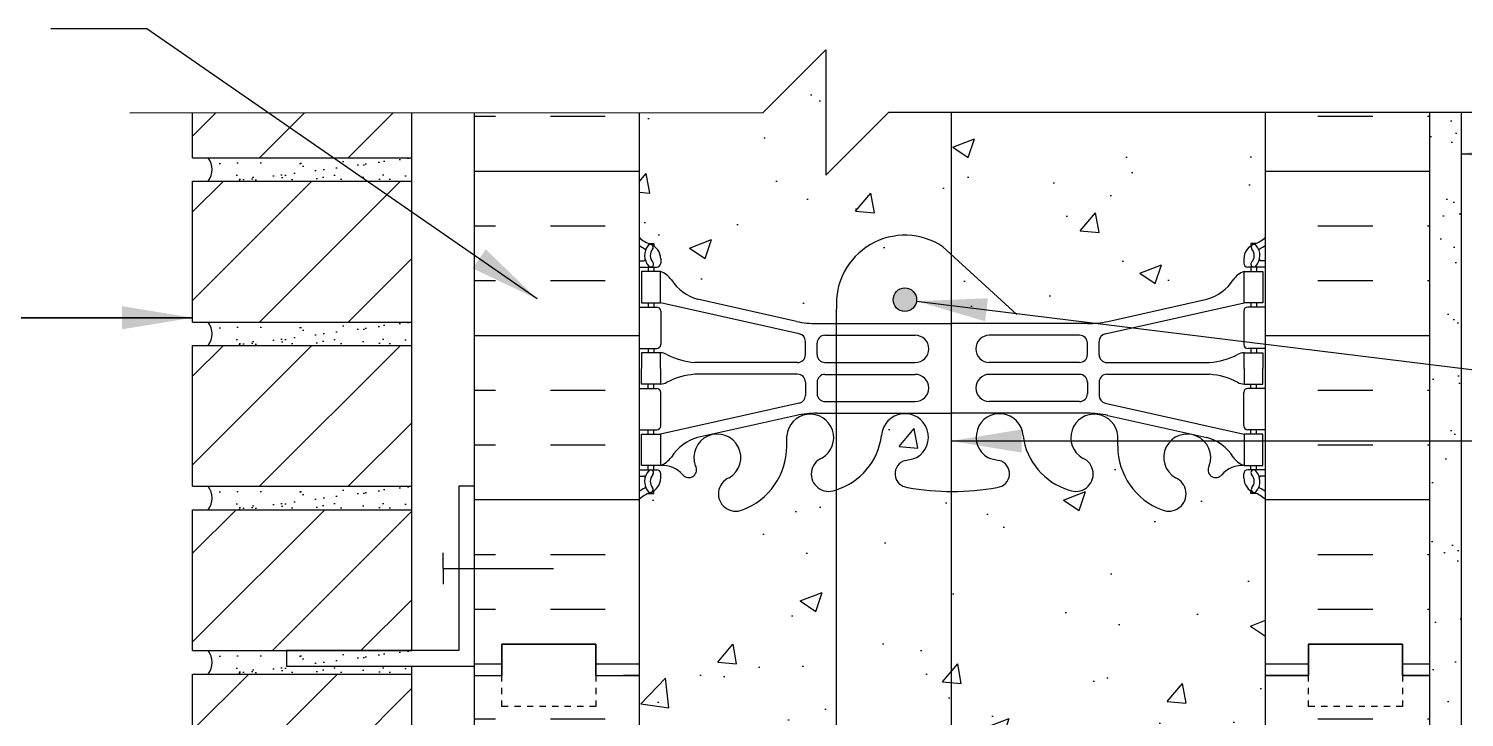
# Model space of a CAD drawing. Header units: inches. Extents: x -6.7 to 46.3, y 74.3 to 149.9.
# Drawn here: x 5.67 to 28.59, y 138.27 to 149.28 of the extents above; entities that cross this region are included whole.
import ezdxf

# ---------------------------------------------------------------- set-up
doc = ezdxf.new("R2010")
doc.units = ezdxf.units.IN
doc.header["$LTSCALE"] = 0.5
doc.header["$MEASUREMENT"] = 0
doc.linetypes.add('DASHED2', pattern=[0.375, 0.25, -0.125])
for name, color, linetype in [('HATCH', 12, 'Continuous'), ('line25', 2, 'Continuous'), ('LINE50', 5, 'Continuous'), ('LINE65', 3, 'Continuous'), ('LINE9', 9, 'Continuous'), ('TEXT', 4, 'Continuous'), ('Web_Edge', 9, 'Continuous')]:
    doc.layers.add(name, color=color, linetype=linetype)
doc.styles.add('DIM', font='romans.shx', dxfattribs={"width": 0.7})
doc.dimstyles.new('ext_12', dxfattribs={"dimscale": 12, "dimtxt": 0.09375, "dimasz": 0.09375, "dimexe": 0.09375, "dimexo": 0.0625, "dimgap": 0.0625, "dimtad": 1, "dimdec": 1, "dimzin": 2, "dimdsep": 46, "dimlunit": 4, "dimtxsty": 'DIM', "dimcen": 0.09, "dimdle": 0.09375, "dimclrt": 4, "dimadec": 0, "dimazin": 0, "dimtfac": 1, "dimtdec": 1, "dimtmove": 1, "dimatfit": 3, "dimfxl": 1, "dimfrac": 2, "dimtolj": 1, "dimtzin": 0, "dimarcsym": 0})
pattern_1 = [(45, (-108.4953, -49.4303), (-0.707107, 0.707107), [])]

msp = doc.modelspace()

# ---------------------------------------------------------------- hatches: boundary and pattern name
at = {"layer": 'HATCH'}
h = msp.add_hatch(dxfattribs=at)
h.set_pattern_fill('AR-CONC', color=256, scale=0.5)
h.paths.add_polyline_path([(25.1326067, 85.3090041), (25.1801067, 85.3090041), (25.1801067, 85.3790041), (25.0751067, 85.3790041, -0.155528605), (24.8994138, 85.5130493, 0.1809141487), (24.4816926, 85.8243942), (22.900897, 86.1773534, 0.0549743364), (22.5740266, 86.2134013), (20.4161056, 86.2134013), (18.2581846, 86.2134013, 0.0549743364), (17.9313141, 86.1773534), (16.3505186, 85.8243942, 0.1809141487), (15.9327974, 85.5130493, -0.155528605), (15.7571045, 85.3790041), (15.6521045, 85.3790041), (15.6521045, 85.3090041), (15.6996045, 85.3090041, -0.4142135624), (15.7621045, 85.2465041), (15.7621045, 85.1790041, -0.2490694202), (15.6521045, 84.971881), (15.6521045, 84.9301549), (15.5621045, 84.9301549, 0.0884161507), (15.4161015, 84.8328432), (15.4161015, 84.0877083), (19.4161015, 84.0877083), (20.4161015, 83.0877083), (20.4161015, 85.0877083), (21.4161015, 84.0877083), (25.4161015, 84.0877083), (25.4161015, 84.8328511, 0.0884104075), (25.2701067, 84.9301549), (25.1801067, 84.9301549), (25.1801067, 84.971881, -0.2490694202), (25.0701067, 85.1790041), (25.0701067, 85.2465041, -0.4142135624)])
h.paths.add_polyline_path([(25.4161015, 91.8328432), (25.4161015, 92.5922319), (25.3311051, 92.3315764, -0.6), (25.2311051, 92.3315764), (25.182192, 92.4815764), (25.0561051, 92.4815764, -0.4142135624), (25.0061051, 92.5315764), (25.0061051, 92.5615764), (24.9061051, 92.5615764), (24.9061051, 94.3988331, 0.1089354802), (24.7534333, 94.2856462, -0.8344002614), (24.5419291, 94.4111906), (24.5536393, 94.4325365, 2.155403934), (24.0149915, 94.2381187, -1), (23.8014022, 93.7270165, -0.3112229933), (23.0924278, 94.7430107), (23.0929376, 94.9079985, 1.6613820595), (22.5318546, 94.5552581, -1), (22.3182653, 94.0441559, -0.3009499256), (21.582025, 94.9164533, 1.6613820595), (21.0209419, 94.5637129, 0.0556171619), (21.2002401, 94.5181423, -0.8432432356), (21.1659236, 94.085821, -0.0499324055), (20.4161015, 94.0214007, -0.0499324055), (19.6662793, 94.085821, -0.8432432356), (19.6319628, 94.5181423, 0.0556171619), (19.8112611, 94.5637129, 1.6613820595), (19.250178, 94.9164533, -0.3009499256), (18.5139377, 94.0441559, -1), (18.3003484, 94.5552581, 1.6613820595), (17.7392653, 94.9079985), (17.7397752, 94.7430107, -0.3112229933), (17.0308008, 93.7270165, -1), (16.8172115, 94.2381187, 2.155403934), (16.2785636, 94.4325365), (16.2902738, 94.4111906, -0.8343745963), (16.0787746, 94.2856405, 0.1089377873), (15.9261011, 94.3988316), (15.9260978, 92.5615764), (15.8260978, 92.5615764), (15.8260978, 92.5315764, -0.4142135624), (15.7760978, 92.4815764), (15.6500109, 92.4815764), (15.6010978, 92.3315764, -0.6), (15.5010978, 92.3315764), (15.4161015, 92.5922319), (15.4161015, 91.8328432), (15.4161015, 89.0251651, 0.0884161507), (15.5621045, 88.9278534), (15.6521045, 88.9278534), (15.6521045, 88.8861273, -0.2490694202), (15.7621045, 88.6790041), (15.7621045, 88.6115041, -0.4142135624), (15.6996045, 88.5490041), (15.6521045, 88.5490041), (15.6521045, 88.4790041), (15.7571045, 88.4790041, 0.2317357955), (16.114769, 88.6300285, -0.8344002607), (16.3262732, 88.5044841), (16.314563, 88.4831382, 2.155403934), (16.8532108, 88.6775559, -1), (17.0668001, 89.1886581, -0.3112229933), (17.7757746, 88.172664), (17.7752647, 88.0076762, 1.6613820595), (18.3363477, 88.3604166, -1), (18.549937, 88.8715188, -0.3009499256), (19.2861774, 87.9992214, 1.6613820595), (19.8472604, 88.3519617, 0.0556171619), (19.6679622, 88.3975323, -0.8432432356), (19.7022787, 88.8298536, -0.0475443617), (20.4161056, 88.8946092, -0.0475443617), (21.1299325, 88.8298536, -0.8432432356), (21.1642489, 88.3975323, 0.0556171619), (20.9849507, 88.3519617, 1.6613820595), (21.5460338, 87.9992214, -0.3009499256), (22.2822741, 88.8715188, -1), (22.4958634, 88.3604166, 1.6613820595), (23.0569465, 88.0076762), (23.0564366, 88.172664, -0.3112229933), (23.765411, 89.1886581, -1), (23.9790003, 88.6775559, 2.155403934), (24.5176482, 88.4831382), (24.505938, 88.5044841, -0.8343745963), (24.7174372, 88.6300342, 0.2317403101), (25.0751067, 88.4790041), (25.1801067, 88.4790041), (25.1801067, 88.5490041), (25.1326067, 88.5490041, -0.4142135624), (25.0701067, 88.6115041), (25.0701067, 88.6790041, -0.2490694202), (25.1801067, 88.8861273), (25.1801067, 88.9278534), (25.2701067, 88.9278534, 0.0884104075), (25.4161015, 89.0251572)])
h.paths.add_polyline_path([(20.3398556, 96.6670022, 0.2256517541), (19.9648556, 97.0420022), (16.3011061, 97.0420022, 0.2256517541), (15.9261061, 96.6670022), (15.9261061, 95.8261963, 0.2256517541), (16.3011061, 95.4511963), (19.9648556, 95.4511963, 0.2256517541), (20.3398556, 95.8261963)])
h.paths.add_polyline_path([(20.3398556, 98.4484297, 0.2256517541), (19.9648556, 98.8234297), (16.3011061, 98.8234297, 0.2256517541), (15.9261061, 98.4484297), (15.9261061, 97.6076238, 0.2256517541), (16.3011061, 97.2326238), (19.9648556, 97.2326238, 0.2256517541), (20.3398556, 97.6076238)])
h.paths.add_polyline_path([(24.9061051, 98.4484297, 0.2256517541), (24.5311051, 98.8234297), (20.8673556, 98.8234297, 0.2256517541), (20.4923556, 98.4484297), (20.4923556, 97.6076238, 0.2256517541), (20.8673556, 97.2326238), (24.5311051, 97.2326238, 0.2256517541), (24.9061051, 97.6076238)])
h.paths.add_polyline_path([(24.9061051, 95.8261963), (24.9061051, 96.6670022, 0.2256517541), (24.5311051, 97.0420022), (20.8673556, 97.0420022, 0.2256517541), (20.4923556, 96.6670022), (20.4923556, 95.8261963, 0.2256517541), (20.8673556, 95.4511963), (24.5311051, 95.4511963, 0.2256517541)])
h.paths.add_polyline_path([(23.708367, 102.6547566), (16.0872567, 102.6547566, 0.2681558505), (15.9261018, 102.5066196), (15.9261018, 101.1451866), (16.0460978, 100.9451932), (16.0460978, 100.8328432), (16.0460978, 100.7204932), (15.9261018, 100.5204999), (15.9261018, 99.1590669, 0.2681558505), (16.0872567, 99.0109299), (23.708367, 99.0109299)])
h.paths.add_polyline_path([(24.9061051, 100.5204932), (24.7861051, 100.7204932), (24.7861051, 100.8328432), (24.7861051, 100.9451932), (24.9061051, 101.1451932), (24.9061051, 102.5066331, 0.2681384485), (24.7449544, 102.6547566), (23.708367, 102.6547566), (23.708367, 99.0109299), (24.7449544, 99.0109299, 0.2681384485), (24.9061051, 99.1590534)])
h.paths.add_polyline_path([(23.708367, 104.4330627), (20.8673556, 104.4330627, 0.2256517541), (20.4923556, 104.0580627), (20.4923556, 103.2172568, 0.2256517541), (20.8673556, 102.8422568), (23.708367, 102.8422568)])
h.paths.add_polyline_path([(24.9061051, 104.0580627, 0.2256517541), (24.5311051, 104.4330627), (23.708367, 104.4330627), (23.708367, 102.8422568), (24.5311051, 102.8422568, 0.2256517541), (24.9061051, 103.2172568)])
h.paths.add_polyline_path([(23.708367, 105.8175316, 0.0670576587), (23.6548883, 106.2144902), (20.8673556, 106.2144902, 0.2256517541), (20.4923556, 105.8394902), (20.4923556, 104.9986843, 0.2256517541), (20.8673556, 104.6236843), (23.708367, 104.6236843)])
h.paths.add_polyline_path([(20.3398556, 105.8394902, 0.2256517541), (19.9648556, 106.2144902), (16.3011061, 106.2144902, 0.2256517541), (15.9261061, 105.8394902), (15.9261061, 104.9986843, 0.2256517541), (16.3011061, 104.6236843), (19.9648556, 104.6236843, 0.2256517541), (20.3398556, 104.9986843)])
h.paths.add_polyline_path([(20.3398556, 104.0580627, 0.2256517541), (19.9648556, 104.4330627), (16.3011061, 104.4330627, 0.2256517541), (15.9261061, 104.0580627), (15.9261061, 103.2172568, 0.2256517541), (16.3011061, 102.8422568), (19.9648556, 102.8422568, 0.2256517541), (20.3398556, 103.2172568)])
h.paths.add_polyline_path([(24.9061051, 105.8394902, 0.2256517541), (24.5311051, 106.2144902), (23.6548883, 106.2144902, -0.0670576587), (23.708367, 105.8175316), (23.708367, 104.6236843), (24.5311051, 104.6236843, 0.2256517541), (24.9061051, 104.9986843)])
h.paths.add_polyline_path([(24.9061051, 109.1041101), (25.0061051, 109.1041101), (25.0061051, 109.1341101, -0.4142135624), (25.0561051, 109.1841101), (25.182192, 109.1841101), (25.2311051, 109.3341101, -0.6), (25.3311051, 109.3341101), (25.4161015, 109.0734546), (25.4161015, 109.8328432), (15.4161015, 109.8328432), (15.4161015, 109.0734546), (15.5010978, 109.3341101, -0.6), (15.6010978, 109.3341101), (15.6500109, 109.1841101), (15.7760978, 109.1841101, -0.4142135624), (15.8260978, 109.1341101), (15.8260978, 109.1041101), (15.9260978, 109.1041101), (15.9260993, 108.2681196), (20.1541408, 107.6388858, -0.0173462216), (20.4161015, 107.6442858, -0.0499324055), (21.1659236, 107.5798654, -0.2556237315), (21.3412607, 107.462214), (21.897462, 107.3794379, -0.1190285487), (22.3182653, 107.6215306, -0.6931122739), (22.6735183, 107.2435871, -0.0800401235), (23.0978658, 107.0253361, -0.2855714981), (23.8014022, 107.93867, -1), (24.0149915, 107.4275678, 2.155403934), (24.5536393, 107.23315), (24.5419291, 107.2544959, -0.8343745963), (24.7534284, 107.380046, 0.1089398157), (24.9061051, 107.2668534)])
h.paths.add_polyline_path([(27.4161015, 107.7614147), (27.4161015, 109.3328432), (26.1036015, 109.3328432), (26.1036015, 109.8328432), (25.4161015, 109.8328432), (25.4161015, 99.8328432), (25.9161015, 99.8328432)])
h.paths.add_polyline_path([(23.0929376, 106.757688), (23.0924278, 106.9226758, -0.0235577654), (23.0978658, 107.0253361, 0.0800401235), (22.6735183, 107.2435871, -0.1812565716), (22.5318546, 107.1104284, 1.6613820595)])
h.paths.add_polyline_path([(21.582025, 106.7492332, -0.1756300226), (21.897462, 107.3794379), (21.3412607, 107.462214, -0.4834174344), (21.2002401, 107.1475442, 0.0556171619), (21.0209419, 107.1019736, 1.6613820595)])
h.paths.add_polyline_path([(19.8112611, 107.1019736, 0.0556171619), (19.6319628, 107.1475442, -0.8432432356), (19.6662793, 107.5798654, -0.0325579842), (20.1541408, 107.6388858), (15.9260993, 108.2681196), (15.926101, 107.2668548, 0.1089334973), (16.0787696, 107.3800403, -0.8344002591), (16.2902738, 107.2544959), (16.2785636, 107.23315, 2.155403934), (16.8172115, 107.4275678, -1), (17.0308008, 107.93867, -0.3112229933), (17.7397752, 106.9226758), (17.7392653, 106.757688, 1.6613820595), (18.3003484, 107.1104284, -1), (18.5139377, 107.6215306, -0.3009499256), (19.250178, 106.7492332, 1.6613820595)])
h.paths.add_polyline_path([(15.4161015, 108.3440195), (13.4161015, 108.6628462), (13.4161015, 107.7614147), (14.9161015, 99.8328432), (15.4161015, 99.8328432), (15.4161015, 100.8328432)])
h.paths.add_polyline_path([(15.4161015, 109.8328432), (14.7286015, 109.8328432), (14.7286015, 109.3328432), (13.4161015, 109.3328432), (13.4161015, 108.6628462), (15.4161015, 108.3440195)])
h.paths.add_polyline_path([(12.2911015, 108.8421862), (11.2987702, 109.0003771, 0.8731750859), (10.5615828, 107.1349025), (12.2911015, 106.6714793)], flags=17)
h.paths.add_polyline_path([(12.2911015, 106.6714793), (10.5615828, 107.1349025, -0.8731750859), (11.2987702, 109.0003771), (12.2911015, 108.8421862), (12.2911015, 109.8328432), (11.2911015, 109.8328432), (8.2911015, 109.8328432), (8.2911015, 105.7624137), (8.2911015, 104.8328432, 0.0500646714), (8.3908596, 103.8390476), (12.2911015, 103.9673624)])
h.paths.add_polyline_path([(8.2911015, 109.8328432), (8.1036015, 109.8328432), (3.370375, 109.6771239), (3.3691826, 107.2133614), (2.3691826, 106.2133614), (4.3691826, 106.2133614), (3.3695002, 105.213679), (3.3695002, 103.6738489), (8.3908596, 103.8390476, -0.0500646714), (8.2911015, 104.8328432), (8.2911015, 105.7624137)])
h.paths.add_polyline_path([(37.4627027, 106.8307722), (38.4627027, 107.8307722), (36.4627027, 107.8307722), (37.4627027, 108.8307722), (37.4627027, 109.8328432), (28.0411015, 109.8328432), (28.0411015, 105.8322339), (37.4627027, 105.8328432)])
h.paths.add_polyline_path([(25.4161015, 131.9446503, 0.0884104075), (25.2701067, 132.0419541), (25.1801067, 132.0419541), (25.1801067, 132.0836802, -0.2490694202), (25.0701067, 132.2908033), (25.0701067, 132.3583033, -0.4142135624), (25.1326067, 132.4208033), (25.1801067, 132.4208033), (25.1801067, 132.4908033), (25.0751067, 132.4908033, -0.1686720398), (24.8891256, 132.6403863, 0.174450119), (24.4816926, 132.9361934), (22.900897, 133.2891526, 0.0549743364), (22.5740266, 133.3252005), (20.4161056, 133.3252005), (18.2581846, 133.3252005, 0.0549743364), (17.9313141, 133.2891526), (16.3505186, 132.9361934, 0.174450119), (15.9430855, 132.6403863, -0.1686720398), (15.7571045, 132.4908033), (15.6521045, 132.4908033), (15.6521045, 132.4208033), (15.6996045, 132.4208033, -0.4142135624), (15.7621045, 132.3583033), (15.7621045, 132.2908033, -0.2490694202), (15.6521045, 132.0836802), (15.6521045, 132.0419541), (15.5621045, 132.0419541, 0.0884161507), (15.4161015, 131.9446424), (15.4161015, 130.7863182), (16.7443334, 130.7863182), (16.8175567, 130.8595415), (17.2443334, 131.0363182), (17.2443334, 130.0363182), (16.8175567, 130.2130949), (16.7443334, 130.2863182), (15.4161015, 130.2863182), (15.4161015, 128.2148277), (16.3599563, 128.2148277), (16.3599563, 129.095319), (16.4224563, 129.2148277), (16.4849563, 129.095319), (16.4849563, 128.2148277), (17.275865, 128.2148277), (25.4161015, 128.2148277)])
h.paths.add_polyline_path([(15.4161015, 130.2863182), (12.7911015, 130.2863182), (12.7911015, 128.2148277), (15.4161015, 128.2148277)])
h.paths.add_polyline_path([(15.4161015, 135.1038218), (12.7911015, 132.4738182), (12.7911015, 130.7863182), (15.4161015, 130.7863182)])
h.paths.add_polyline_path([(25.4161015, 138.9446424), (25.4161015, 141.7523285, 0.0884104075), (25.2701067, 141.8496323), (25.1801067, 141.8496323), (25.1801067, 141.8913584, -0.2490694202), (25.0701067, 142.0984815), (25.0701067, 142.1659815, -0.4142135624), (25.1326067, 142.2284815), (25.1801067, 142.2284815), (25.1801067, 142.2984815), (25.0751067, 142.2984815, 0.2317357928), (24.7174422, 142.1474572, -0.8344002764), (24.505938, 142.2730016), (24.5176482, 142.2943475, 2.155403934), (23.9790003, 142.0999298, -1), (23.765411, 141.5888275, -0.3112229933), (23.0564366, 142.6048217), (23.0569465, 142.7698095, 1.6613820595), (22.4958634, 142.4170691, -1), (22.2822741, 141.9059669, -0.3009499256), (21.5460338, 142.7782643, 1.6613820595), (20.9849507, 142.4255239, 0.0556171619), (21.1642489, 142.3799534, -0.8432432356), (21.1299325, 141.9476321, -0.0475443617), (20.4161056, 141.8828764, -0.0475443617), (19.7022787, 141.9476321, -0.8432432356), (19.6679622, 142.3799534, 0.0556171619), (19.8472604, 142.4255239, 1.6613820595), (19.2861774, 142.7782643, -0.3009499256), (18.549937, 141.9059669, -1), (18.3363477, 142.4170691, 1.6613820595), (17.7752647, 142.7698095), (17.7757746, 142.6048217, -0.3112229934), (17.0668001, 141.5888275, -1), (16.8532108, 142.0999298, 2.155403934), (16.314563, 142.2943475), (16.3262732, 142.2730016, -0.8343745963), (16.1147739, 142.1474515, 0.2317403101), (15.7571045, 142.2984815), (15.6521045, 142.2984815), (15.6521045, 142.2284815), (15.6996045, 142.2284815, -0.4142135624), (15.7621045, 142.1659815), (15.7621045, 142.0984815, -0.2490694202), (15.6521045, 141.8913584), (15.6521045, 141.8496323), (15.5621045, 141.8496323, 0.0884161507), (15.4161015, 141.7523206), (15.4161015, 138.9446424), (15.4161015, 136.1369642, 0.0884161507), (15.5621045, 136.0396526), (15.6521045, 136.0396526), (15.6521045, 135.9979265, -0.2490694202), (15.7621045, 135.7908033), (15.7621045, 135.7233033, -0.4142135624), (15.6996045, 135.6608033), (15.6521045, 135.6608033), (15.6521045, 135.5908033), (15.7571045, 135.5908033, 0.2317357964), (16.114769, 135.7418277, -0.8344002559), (16.3262732, 135.6162833), (16.314563, 135.5949374, 2.1554039339), (16.8532108, 135.7893551, -1), (17.0668001, 136.3004573, -0.3112229934), (17.7757746, 135.2844632), (17.7752647, 135.1194754, 1.6613820595), (18.3363477, 135.4722157, -1), (18.549937, 135.983318, -0.3009499256), (19.2861774, 135.1110206, 1.6613820595), (19.8472604, 135.4637609, 0.0556171619), (19.6679622, 135.5093315, -0.8432432356), (19.7022787, 135.9416528, -0.0475443617), (20.4161056, 136.0064084, -0.0475443617), (21.1299325, 135.9416528, -0.8432432356), (21.1642489, 135.5093315, 0.0556171619), (20.9849507, 135.4637609, 1.6613820595), (21.5460338, 135.1110206, -0.3009499256), (22.2822741, 135.983318, -1), (22.4958634, 135.4722157, 1.6613820595), (23.0569465, 135.1194754), (23.0564366, 135.2844632, -0.3112229933), (23.765411, 136.3004573, -1), (23.9790003, 135.7893551, 2.155403934), (24.5176482, 135.5949374), (24.505938, 135.6162833, -0.8343745963), (24.7174372, 135.7418334, 0.2317403101), (25.0751067, 135.5908033), (25.1801067, 135.5908033), (25.1801067, 135.6608033), (25.1326067, 135.6608033, -0.4142135624), (25.0701067, 135.7233033), (25.0701067, 135.7908033, -0.2490694202), (25.1801067, 135.9979265), (25.1801067, 136.0396526), (25.2701067, 136.0396526, 0.0884104075), (25.4161015, 136.1369564)])
h.paths.add_polyline_path([(25.4161015, 147.9376558), (19.3989277, 147.9376558), (18.3989277, 146.9376558), (18.3989277, 148.9376558), (17.3989277, 147.9376558), (15.4161015, 147.9363612), (15.4161015, 145.9446424, 0.0884161507), (15.5621045, 145.8473307), (15.6521045, 145.8473307), (15.6521045, 145.8056047, -0.2490694202), (15.7621045, 145.5984815), (15.7621045, 145.5309815, -0.4142135624), (15.6996045, 145.4684815), (15.6521045, 145.4684815), (15.6521045, 145.3984815), (15.7571045, 145.3984815, -0.155528605), (15.9327974, 145.2644364, 0.1809141487), (16.3505186, 144.9530915), (17.9313141, 144.6001323, 0.0549743364), (18.2581846, 144.5640844), (20.4161056, 144.5640844), (22.5740266, 144.5640844, 0.0549743364), (22.900897, 144.6001323), (24.4816926, 144.9530915, 0.1809141487), (24.8994138, 145.2644364, -0.155528605), (25.0751067, 145.3984815), (25.1801067, 145.3984815), (25.1801067, 145.4684815), (25.1326067, 145.4684815, -0.4142135624), (25.0701067, 145.5309815), (25.0701067, 145.5984815, -0.2490694202), (25.1801067, 145.8056047), (25.1801067, 145.8473307), (25.2701067, 145.8473307, 0.0884104074), (25.4161015, 145.9446346)])
h = msp.add_hatch(dxfattribs=at)
h.set_pattern_fill('ANSI31', color=256, scale=8, style=0)
h.set_pattern_definition([(45, (-108.4953, -44.1803), (-0.707107, 0.707107), [])])
h.paths.add_polyline_path([(11.7911015, 147.931056), (8.2911015, 147.931056), (8.2911015, 147.2148277), (11.7911015, 147.2148277)])
h = msp.add_hatch(dxfattribs=at)
h.set_pattern_fill('INSUL', color=256, scale=7, style=0)
h.paths.add_polyline_path([(15.4161015, 147.931056), (12.7911015, 147.931056), (12.7911015, 138.9446424), (13.2286015, 138.9446424), (13.2286015, 139.4446424), (14.7286015, 139.4446424), (14.7286015, 138.9446424), (15.1661015, 138.9446424), (15.4161015, 138.9446424)])
h.paths.add_polyline_path([(28.0411015, 147.931056), (25.4161015, 147.931056), (25.4161015, 140.9778168), (28.0411015, 140.9778168)])
h.paths.add_polyline_path([(28.0411015, 140.9778168), (25.4161015, 140.9778168), (25.4161015, 138.9446424), (25.6661015, 138.9446424), (26.1036015, 138.9446424), (26.1036015, 139.4446424), (27.6036015, 139.4446424), (27.6036015, 138.9446424), (28.0411015, 138.9446424)])
h = msp.add_hatch(dxfattribs=at)
h.set_pattern_fill('AR-SAND', color=256, scale=0.5, style=0)
h.set_pattern_definition([(37.5, (-2807.8135, -357.8431), (-0.03149668, 0.96341188), [0, -0.76, 0, -0.85, 0, -0.8125]), (7.5, (-2807.8135, -357.8431), (0.88488835, 1.41107303), [0, -0.41, 0, -0.685, 0, -0.2625]), (327.5, (-2808.4285, -357.8431), (1.55707093, 0.00282953), [0, -0.25, 0, -0.9, 0, -1.175]), (317.5, (-2808.4285, -357.8431), (1.5030633, 0.4388378), [0, -0.125, 0, -0.59, 0, -0.675])])
h.paths.add_polyline_path([(28.5411015, 135.0015948), (28.0411015, 135.0015948), (28.0411015, 129.7020107), (28.5411015, 129.7020107)])
h.paths.add_polyline_path([(28.0411015, 135.0015948), (28.5411015, 135.0015948), (28.5411015, 139.2389194), (28.0411015, 139.2389194), (28.0411015, 138.9446424)])
h.paths.add_polyline_path([(28.0411015, 139.2389194), (28.5411015, 139.2389194), (28.5411015, 147.9355848), (28.0411015, 147.9355848)])
h = msp.add_hatch(dxfattribs=at)
h.set_pattern_fill('AR-SAND', color=256, scale=0.25, style=0)
h.set_pattern_definition([(37.5, (-108.4953, -33.6803), (-0.01574834, 0.48170594), [0, -0.38, 0, -0.425, 0, -0.40625]), (7.5, (-108.4953, -33.6803), (0.4424442, 0.7055365), [0, -0.205, 0, -0.3425, 0, -0.13125]), (327.5, (-108.8028, -33.6803), (0.7785355, 0.0014148), [0, -0.125, 0, -0.45, 0, -0.5875]), (317.5, (-108.8028, -33.6803), (0.7515317, 0.2194189), [0, -0.0625, 0, -0.295, 0, -0.3375])])
h.paths.add_polyline_path([(11.7911015, 147.2148277), (8.5411015, 147.2148277, -0.3182332765), (8.5411015, 146.8398277), (11.7911015, 146.8398277)])
h = msp.add_hatch(dxfattribs=at)
h.set_pattern_fill('ANSI31', color=256, scale=8, style=0)
h.set_pattern_definition([(45, (-108.4953, -46.8053), (-0.707107, 0.707107), [])])
h.paths.add_polyline_path([(11.7911015, 144.5898277), (11.7911015, 146.8398277), (8.2911015, 146.8398277), (8.2911015, 144.5898277)])
h = msp.add_hatch(dxfattribs=at)
h.set_pattern_fill('AR-SAND', color=256, scale=0.25, style=0)
h.set_pattern_definition([(37.5, (-108.4953, -36.3053), (-0.01574834, 0.48170594), [0, -0.38, 0, -0.425, 0, -0.40625]), (7.5, (-108.4953, -36.3053), (0.4424442, 0.7055365), [0, -0.205, 0, -0.3425, 0, -0.13125]), (327.5, (-108.8028, -36.3053), (0.7785355, 0.0014148), [0, -0.125, 0, -0.45, 0, -0.5875]), (317.5, (-108.8028, -36.3053), (0.7515317, 0.2194189), [0, -0.0625, 0, -0.295, 0, -0.3375])])
h.paths.add_polyline_path([(11.7911015, 144.5898277), (8.5411015, 144.5898277, -0.3182332765), (8.5411015, 144.2148277), (11.7911015, 144.2148277)])
h = msp.add_hatch(dxfattribs=at)
h.set_pattern_fill('ANSI31', color=256, scale=8, style=0)
h.set_pattern_definition(pattern_1)
h.paths.add_polyline_path([(11.7911015, 141.9648277), (11.7911015, 144.2148277), (8.2911015, 144.2148277), (8.2911015, 141.9648277)])
h = msp.add_hatch(dxfattribs=at)
h.set_pattern_fill('AR-SAND', color=256, scale=0.25, style=0)
h.set_pattern_definition([(37.5, (-108.4953, -38.9303), (-0.01574834, 0.48170594), [0, -0.38, 0, -0.425, 0, -0.40625]), (7.5, (-108.4953, -38.9303), (0.4424442, 0.7055365), [0, -0.205, 0, -0.3425, 0, -0.13125]), (327.5, (-108.8028, -38.9303), (0.7785355, 0.0014148), [0, -0.125, 0, -0.45, 0, -0.5875]), (317.5, (-108.8028, -38.9303), (0.7515317, 0.2194189), [0, -0.0625, 0, -0.295, 0, -0.3375])])
h.paths.add_polyline_path([(11.7911015, 141.9648277), (8.5411015, 141.9648277, -0.3182332765), (8.5411015, 141.5898277), (11.7911015, 141.5898277)])
h = msp.add_hatch(dxfattribs=at)
h.set_pattern_fill('ANSI31', color=256, scale=8, style=0)
h.set_pattern_definition(pattern_1)
h.paths.add_polyline_path([(8.2911015, 139.3398277), (11.7911015, 139.3398277), (11.7911015, 141.5898277), (8.2911015, 141.5898277)])
h = msp.add_hatch(dxfattribs=at)
h.set_pattern_fill('AR-SAND', color=256, scale=0.25, style=0)
h.set_pattern_definition([(37.5, (-108.4953, -41.5553), (-0.01574834, 0.48170594), [0, -0.38, 0, -0.425, 0, -0.40625]), (7.5, (-108.4953, -41.5553), (0.4424442, 0.7055365), [0, -0.205, 0, -0.3425, 0, -0.13125]), (327.5, (-108.8028, -41.5553), (0.7785355, 0.0014148), [0, -0.125, 0, -0.45, 0, -0.5875]), (317.5, (-108.8028, -41.5553), (0.7515317, 0.2194189), [0, -0.0625, 0, -0.295, 0, -0.3375])])
h.paths.add_polyline_path([(11.7911015, 139.3398277), (8.5411015, 139.3398277, -0.3182332765), (8.5411015, 138.9648277), (11.7911015, 138.9648277)])
h = msp.add_hatch(dxfattribs=at)
h.set_pattern_fill('ANSI31', color=256, scale=8, style=0)
h.set_pattern_definition(pattern_1)
h.paths.add_polyline_path([(11.7911015, 136.7148277), (11.7911015, 138.9648277), (8.2911015, 138.9648277), (8.2911015, 136.7148277)])
h = msp.add_hatch(dxfattribs=at)
h.set_pattern_fill('INSUL', color=256, scale=7, style=0)
h.paths.add_polyline_path([(15.4161015, 138.9446424), (15.1661015, 138.9446424), (14.7286015, 138.9446424), (14.7286015, 138.4446424), (13.2286015, 138.4446424), (13.2286015, 138.9446424), (12.7911015, 138.9446424), (12.7911015, 132.8191834), (13.1358096, 132.8191834), (15.4161015, 135.1038218)])
h.paths.add_polyline_path([(28.0411015, 138.9446424), (27.6036015, 138.9446424), (27.6036015, 138.4446424), (26.1036015, 138.4446424), (26.1036015, 138.9446424), (25.6661015, 138.9446424), (25.4161015, 138.9446424), (25.4161015, 135.6013015), (28.0411015, 135.6013015)])
h.paths.add_polyline_path([(28.0411015, 135.6013015), (25.4161015, 135.6013015), (25.4161015, 128.2148277), (28.0411015, 128.2148277)])
at = {"layer": 'LINE65'}
msp.add_hatch(color=256, dxfattribs=at).paths.add_polyline_path([(19.8476487, 144.9464558, 1), (19.4726487, 144.9464558, 1)])

# ---------------------------------------------------------------- linework, layer by layer
at = {"layer": 'line25'}
for p, q in [((8.2911015, 147.2148277), (8.2911015, 147.931056)), ((11.7911015, 139.3398277), (11.7911015, 147.931056)), ((15.4161015, 147.931056), (15.4161015, 138.9446424)), ((25.4161015, 138.9446424), (25.4161015, 147.931056)), ((8.2911015, 147.2148277), (11.7911015, 147.2148277)), ((8.2911015, 146.8398277), (11.7911015, 146.8398277)), ((8.2911015, 144.5898277), (8.2911015, 146.8398277)), ((8.2911015, 144.5898277), (11.7911015, 144.5898277)), ((8.2911015, 144.2148277), (11.7911015, 144.2148277)), ((8.2911015, 141.9648277), (8.2911015, 144.2148277)), ((8.2911015, 141.9648277), (11.7911015, 141.9648277)), ((8.2911015, 141.5898277), (11.7911015, 141.5898277)), ((8.2911015, 139.3398277), (8.2911015, 141.5898277)), ((8.2911015, 139.3398277), (11.7911015, 139.3398277)), ((11.7911015, 138.9648277), (11.7911015, 139.0898277)), ((8.2911015, 138.9648277), (11.7911015, 138.9648277)), ((8.2911015, 136.7148277), (8.2911015, 138.9648277)), ((11.7911015, 128.8398277), (11.7911015, 138.9648277)), ((15.4161015, 138.9446424), (15.4161015, 135.1038218)), ((25.4161015, 128.2148277), (25.4161015, 138.9446424))]:
    msp.add_line(p, q, dxfattribs=at)
at = {"layer": 'LINE50'}
for p, q in [((12.7911015, 138.9446424), (12.7911015, 147.931056)), ((28.0411015, 138.9446424), (28.0411015, 147.931056)), ((14.7286015, 139.4446424), (13.2286015, 139.4446424)), ((13.2286015, 139.4446424), (13.2286015, 138.9446424)), ((14.7286015, 138.9446424), (14.7286015, 139.4446424)), ((26.1036015, 138.9446424), (26.1036015, 139.4446424)), ((26.1036015, 139.4446424), (27.6036015, 139.4446424)), ((27.6036015, 139.4446424), (27.6036015, 138.9446424)), ((15.4161015, 138.9446424), (15.1661015, 138.9446424)), ((25.4161015, 138.9446424), (25.6661015, 138.9446424)), ((25.6661015, 138.9446424), (26.1036015, 138.9446424)), ((27.6036015, 138.9446424), (28.0411015, 138.9446424))]:
    msp.add_line(p, q, dxfattribs=at)
for points in [[(12.7911015, 128.2148277), (12.7911015, 138.9446424), (13.2286015, 138.9446424), (13.2286015, 139.4446424), (14.7286015, 139.4446424), (14.7286015, 138.9446424), (15.1661015, 138.9446424), (15.4161015, 138.9446424)], [(28.0411015, 128.2148277), (28.0411015, 138.9446424), (27.6036015, 138.9446424), (27.6036015, 139.4446424), (26.1036015, 139.4446424), (26.1036015, 138.9446424), (25.6661015, 138.9446424), (25.4161015, 138.9446424)]]:
    msp.add_lwpolyline(points, dxfattribs=at)
at = {"layer": 'LINE65'}
for p, q in [((20.3989236, 147.931056), (20.3989236, 131.2148277)), ((20.2675751, 145.7930032), (21.447327, 144.7087195)), ((18.5687321, 130.8932021), (18.5687321, 144.8030051))]:
    msp.add_line(p, q, dxfattribs=at)
msp.add_circle((19.6601487, 144.9464558), 0.1875, dxfattribs=at)
msp.add_arc((19.6610605, 144.8811743), 1.0951219, 56.36963594, 184.09322148, dxfattribs=at)
at = {"layer": 'LINE9'}
for p, q in [((17.3989277, 147.9376558), (18.3989277, 148.9376558)), ((18.3989277, 148.9376558), (18.3989277, 146.9376558)), ((7.2911015, 147.931056), (17.3989277, 147.9376558)), ((18.3989277, 146.9376558), (19.3989277, 147.9376558)), ((29.5411015, 147.9376558), (19.3989277, 147.9376558)), ((28.5411015, 147.931056), (28.5411015, 127.7148277)), ((4.5674825, 144.658652), (8.2911015, 144.658652))]:
    msp.add_line(p, q, dxfattribs=at)
at = {"layer": 'LINE9', "linetype": 'Continuous'}
for q in [(12.2911015, 140.9023277), (12.2911015, 140.4023277), (14.0512042, 140.6523277)]:
    msp.add_line((12.2911015, 140.6523277), q, dxfattribs=at)
at = {"layer": 'LINE9'}
msp.add_lwpolyline([(9.7911015, 139.0898277), (12.7911015, 139.0898277), (12.7911015, 141.9648277), (12.5411015, 141.9648277), (12.5411015, 139.3398277), (9.7911015, 139.3398277)], close=True, dxfattribs=at)
at = {"layer": 'LINE9', "linetype": 'DASHED2', "ltscale": 0.15}
for points in [[(14.7286015, 138.9446424), (14.7286015, 138.9446424), (14.7286015, 138.4446424), (13.2286015, 138.4446424), (13.2286015, 138.9446424), (13.2286015, 138.9446424)], [(27.6036015, 138.9446424), (27.6036015, 138.9446424), (27.6036015, 138.4446424), (26.1036015, 138.4446424), (26.1036015, 138.9446424), (26.1036015, 138.9446424)]]:
    msp.add_lwpolyline(points, dxfattribs=at)
at = {"layer": 'LINE9'}
for centre in [(8.2763406, 147.0273277), (8.2763406, 144.4023277), (8.2763406, 141.7773277), (8.2763406, 139.1523277)]:
    msp.add_arc(centre, 0.3244296, 324.69439705, 35.30560295, dxfattribs=at)
at = {"layer": 'Web_Edge'}
for p, q in [((15.5621045, 145.8473307), (15.6521045, 145.8473307)), ((15.6521045, 145.8473307), (15.6521045, 145.8056047)), ((25.2701067, 145.8473307), (25.1801067, 145.8473307)), ((25.1801067, 145.8473307), (25.1801067, 145.8056047)), ((15.4161015, 145.5684815), (15.49398, 145.5684815)), ((15.7621045, 145.5984815), (15.7621045, 145.5309815)), ((25.0701067, 145.5984815), (25.0701067, 145.5309815)), ((25.4161015, 145.5684815), (25.3382312, 145.5684815)), ((15.4161015, 145.4684815), (15.6996045, 145.4684815)), ((15.5621045, 145.4684815), (15.5621045, 145.3984815)), ((15.6521045, 145.4684815), (15.6521045, 145.3984815)), ((25.4161097, 145.4684815), (25.1326067, 145.4684815)), ((25.1801067, 145.4684815), (25.1801067, 145.3984815)), ((25.2701067, 145.4684815), (25.2701067, 145.3984815)), ((15.4161015, 144.8284815), (15.6996045, 144.8284815)), ((15.5621045, 144.8984815), (15.5621045, 144.8284815)), ((15.6521045, 144.8984815), (15.6521045, 144.8284815)), ((17.9746678, 144.4018517), (15.7571045, 144.8984815)), ((17.9313141, 144.6001323), (16.3505186, 144.9530915)), ((22.8575434, 144.4018517), (25.0751067, 144.8984815)), ((22.900897, 144.6001323), (24.4816926, 144.9530915)), ((25.4161015, 144.8284815), (25.1326067, 144.8284815)), ((25.1801067, 144.8984815), (25.1801067, 144.8284815)), ((25.2701067, 144.8984815), (25.2701067, 144.8284815)), ((15.7621045, 144.7659815), (15.7621045, 144.2309815)), ((25.0701067, 144.7659815), (25.0701067, 144.2309815)), ((18.2581846, 144.5640844), (20.4161056, 144.5640844)), ((18.3848502, 144.3774509), (19.82435, 144.3774509)), ((22.5740266, 144.5640844), (20.4161056, 144.5640844)), ((22.4473609, 144.3774509), (21.0078612, 144.3774509)), ((15.4161015, 144.1684815), (15.6996045, 144.1684815)), ((15.5621045, 144.1684815), (15.5621045, 144.0984815)), ((15.6521045, 144.1684815), (15.6521045, 144.0984815)), ((18.0723503, 144.0675853), (18.0723503, 144.2798732)), ((18.2598502, 144.0684526), (18.2598502, 144.2524509)), ((22.5723609, 144.0684526), (22.5723609, 144.2524509)), ((22.7598609, 144.0675853), (22.7598609, 144.2798732)), ((25.4161015, 144.1684815), (25.1326067, 144.1684815)), ((25.1801067, 144.1684815), (25.1801067, 144.0984815)), ((25.2701067, 144.1684815), (25.2701067, 144.0984815)), ((17.9473503, 143.9425853), (16.3098286, 143.9425853)), ((18.3848502, 143.9434526), (19.82435, 143.9434526)), ((22.4473609, 143.9434526), (21.0078612, 143.9434526)), ((22.8848609, 143.9425853), (24.5223826, 143.9425853)), ((17.9473503, 143.7543777), (16.3098286, 143.7543777)), ((18.3848502, 143.7535105), (19.82435, 143.7535105)), ((22.4473609, 143.7535105), (21.0078612, 143.7535105)), ((22.8848609, 143.7543777), (24.5223826, 143.7543777)), ((15.4161015, 143.5284815), (15.6996045, 143.5284815)), ((15.5621045, 143.5284815), (15.5621045, 143.5984815)), ((15.6521045, 143.5284815), (15.6521045, 143.5984815)), ((15.7621045, 142.9309815), (15.7621045, 143.4659815)), ((18.0723503, 143.6293777), (18.0723503, 143.4170899)), ((18.2598502, 143.6285105), (18.2598502, 143.4445122)), ((22.5723609, 143.6285105), (22.5723609, 143.4445122)), ((22.7598609, 143.6293777), (22.7598609, 143.4170899)), ((25.0701067, 142.9309815), (25.0701067, 143.4659815)), ((25.4161097, 143.5284815), (25.1326067, 143.5284815)), ((25.1801067, 143.5284815), (25.1801067, 143.5984815)), ((25.2701067, 143.5284815), (25.2701067, 143.5984815)), ((17.9746678, 143.2951114), (15.7571045, 142.7984815)), ((18.3848502, 143.3195122), (19.82435, 143.3195122)), ((22.4473609, 143.3195122), (21.0078612, 143.3195122)), ((22.8575434, 143.2951114), (25.0751067, 142.7984815)), ((17.9313141, 143.0968308), (16.3505186, 142.7438716)), ((18.2581846, 143.1328787), (20.4161056, 143.1328787)), ((22.5740266, 143.1328787), (20.4161056, 143.1328787)), ((22.900897, 143.0968308), (24.4816926, 142.7438716)), ((15.4161015, 142.8684815), (15.6996045, 142.8684815)), ((15.5621045, 142.7984815), (15.5621045, 142.8684815)), ((15.6521045, 142.7984815), (15.6521045, 142.8684815)), ((17.7757746, 142.6048217), (17.7752647, 142.7698095)), ((23.0564366, 142.6048217), (23.0569465, 142.7698095)), ((25.4161097, 142.8684815), (25.1326067, 142.8684815)), ((25.1801067, 142.7984815), (25.1801067, 142.8684815)), ((25.2701067, 142.7984815), (25.2701067, 142.8684815)), ((15.5621045, 142.2284815), (15.5621045, 142.2984815)), ((15.6521045, 142.2284815), (15.6521045, 142.2984815)), ((25.1801067, 142.2284815), (25.1801067, 142.2984815)), ((25.2701067, 142.2284815), (25.2701067, 142.2984815)), ((15.4161015, 142.2284815), (15.6996045, 142.2284815)), ((15.4161015, 142.1284815), (15.49398, 142.1284815)), ((15.7621045, 142.0984815), (15.7621045, 142.1659815)), ((16.314563, 142.2943475), (16.3262732, 142.2730016)), ((24.5176482, 142.2943475), (24.505938, 142.2730016)), ((25.0701067, 142.0984815), (25.0701067, 142.1659815)), ((25.4161015, 142.2284815), (25.1326067, 142.2284815)), ((25.4161097, 142.1284815), (25.3382312, 142.1284815)), ((15.5621045, 141.8496323), (15.6521045, 141.8496323)), ((15.6521045, 141.8496323), (15.6521045, 141.8913584)), ((25.1801067, 141.8496323), (25.1801067, 141.8913584)), ((25.2701067, 141.8496323), (25.1801067, 141.8496323))]:
    msp.add_line(p, q, dxfattribs=at)
for points in [[(15.4571045, 144.8984815), (15.7571045, 144.8984815), (15.7571045, 145.3984815), (15.4571045, 145.3984815)], [(25.3751067, 144.8984815), (25.0751067, 144.8984815), (25.0751067, 145.3984815), (25.3751067, 145.3984815)], [(15.4571045, 142.7984815), (15.7571045, 142.7984815), (15.7571045, 142.2984815), (15.4571045, 142.2984815)], [(25.3751067, 142.7984815), (25.0751067, 142.7984815), (25.0751067, 142.2984815), (25.3751067, 142.2984815)]]:
    msp.add_lwpolyline(points, close=True, dxfattribs=at)
for points in [[(15.7571045, 143.8484815), (15.7571045, 144.0984815), (15.4571045, 144.0984815), (15.4571045, 143.8484815)], [(25.0751067, 143.8484815), (25.0751067, 144.0984815), (25.3751067, 144.0984815), (25.3751067, 143.8484815)], [(15.7571045, 143.8484815), (15.7571045, 143.5984815), (15.4571045, 143.5984815), (15.4571045, 143.8484815)], [(25.0751067, 143.8484815), (25.0751067, 143.5984815), (25.3751067, 143.5984815), (25.3751067, 143.8484815)]]:
    msp.add_lwpolyline(points, dxfattribs=at)
for centre, radius, start, end in [((15.7621045, 146.3055883), 0.5, 226.21088883, 250.52877936), ((15.7621045, 146.3055883), 0.6, 234.78321605, 245.07477071), ((15.7558119, 145.6530409), 0.25, 140.114512, 222.46086784), ((15.5000223, 145.7425707), 0.0210317, 343.46400404, 63.99572766), ((15.5980455, 145.7839376), 0.0450092, 321.44800065, 139.1878992), ((15.5121045, 145.5984815), 0.25, 0, 70.52877936), ((15.7558119, 145.6530409), 0.16, 140.0000772, 222.46086784), ((25.3201067, 145.5984815), 0.25, 109.47122064, 180), ((25.2341657, 145.7839376), 0.0450092, 40.8121008, 218.55199935), ((25.0763993, 145.6530409), 0.16, 317.53913216, 39.9999228), ((25.0701067, 146.3055883), 0.5, 289.47122064, 313.78780513), ((25.0763993, 145.6530409), 0.25, 317.53913216, 39.885488), ((25.3321889, 145.7425707), 0.0210317, 116.00427234, 196.53599596), ((25.0701067, 146.3055883), 0.6, 294.92522929, 305.21678395), ((15.494184, 145.588064), 0.0195835, 269.40315581, 15.49009994), ((15.6045755, 145.5146482), 0.045, 222.46086784, 42.46086784), ((15.6996045, 145.5309815), 0.0625, 270, 0), ((25.1326067, 145.5309815), 0.0625, 180, 270), ((25.2276357, 145.5146482), 0.045, 137.53913216, 317.53913216), ((25.3380272, 145.588064), 0.0195835, 164.50990006, 270.59684419), ((15.6346958, 145.0558777), 0.3638149, 34.97751375, 70.33874127), ((25.1975153, 145.0558777), 0.3638149, 109.66125873, 145.02248625), ((16.5578147, 145.6671077), 0.7434991, 212.79191653, 253.81071146), ((24.2743965, 145.6671077), 0.7434991, 286.18928854, 327.20808347), ((15.6996045, 144.7659815), 0.0625, 0, 90), ((25.1326067, 144.7659815), 0.0625, 90, 180), ((18.2581846, 146.0640844), 1.5, 257.41347953, 270), ((22.5740266, 146.0640844), 1.5, 270, 282.58652047), ((17.9473503, 144.2798732), 0.125, 0, 77.3767299), ((18.3848502, 144.2524509), 0.125, 90, 180), ((19.82435, 144.1604517), 0.2169991, 270, 90), ((21.0078612, 144.1604517), 0.2169991, 90, 270), ((22.4473609, 144.2524509), 0.125, 0, 90), ((22.8848609, 144.2798732), 0.125, 102.6232701, 180), ((15.6996045, 144.2309815), 0.0625, 270, 0), ((25.1326067, 144.2309815), 0.0625, 180, 270), ((15.7529817, 143.8797979), 0.2187225, 60.49374659, 88.91995366), ((16.3985794, 145.1094363), 1.1702213, 242.63654818, 265.65045124), ((17.9473503, 144.0675853), 0.125, 270, 0), ((18.3848502, 144.0684526), 0.125, 180, 270), ((22.4473609, 144.0684526), 0.125, 270, 360), ((22.8848609, 144.0675853), 0.125, 180, 270), ((24.4336318, 145.1094363), 1.1702213, 274.34954876, 297.36345182), ((25.0792295, 143.8797979), 0.2187225, 91.08004634, 119.50625341), ((16.3985794, 142.5875267), 1.1702213, 94.34954876, 117.36345182), ((17.9473503, 143.6293777), 0.125, 0, 90), ((18.3848502, 143.6285105), 0.125, 90, 180), ((19.82435, 143.5365114), 0.2169991, 270, 90), ((21.0078612, 143.5365114), 0.2169991, 90, 270), ((22.4473609, 143.6285105), 0.125, 0, 90), ((22.8848609, 143.6293777), 0.125, 90, 180), ((24.4336318, 142.5875267), 1.1702213, 62.63654818, 85.65045124), ((15.6996045, 143.4659815), 0.0625, 0, 90), ((15.7529817, 143.8171652), 0.2187225, 271.08004634, 299.50625341), ((18.3848502, 143.4445122), 0.125, 180, 270), ((22.4473609, 143.4445122), 0.125, 270, 0), ((25.0792295, 143.8171652), 0.2187225, 240.49374659, 268.91995366), ((25.1326067, 143.4659815), 0.0625, 90, 180), ((17.9473503, 143.4170899), 0.125, 282.6232701, 0), ((22.8848609, 143.4170899), 0.125, 180, 257.3767299), ((18.149236, 142.7420525), 0.375, 299.93152913, 175.7551574), ((18.2581846, 141.6328787), 1.5, 90, 102.58652047), ((19.6601487, 142.7505073), 0.375, 299.93152913, 175.7551574), ((21.1720625, 142.7505073), 0.375, 4.2448426, 240.06847087), ((22.6829752, 142.7420525), 0.375, 4.2448426, 240.06847087), ((22.5740266, 141.6328787), 1.5, 77.41347953, 90), ((15.6996045, 142.9309815), 0.0625, 270, 0), ((16.6660991, 142.4249131), 0.375, 299.93152913, 200.37572775), ((18.2590666, 142.8983198), 1.0341034, 286.33648915, 353.33314493), ((22.5731446, 142.8983198), 1.0341034, 186.66685507, 253.66351085), ((24.1661121, 142.4249131), 0.375, 339.62427225, 240.06847087), ((25.1326067, 142.9309815), 0.0625, 180, 270), ((16.5578147, 142.0298553), 0.7434991, 106.18928854, 147.20808347), ((16.6842072, 142.6111691), 1.0915858, 290.51745966, 359.6668311), ((24.148004, 142.6111691), 1.0915858, 180.3331689, 249.48254034), ((24.2743965, 142.0298553), 0.7434991, 32.79191653, 73.81071146), ((15.6346958, 142.6410854), 0.3638149, 289.66125873, 325.02248625), ((15.7817589, 141.8578365), 0.4413342, 41.01267808, 93.20240246), ((18.4431424, 142.161518), 0.2769683, 112.68002007, 292.68002007), ((19.7221546, 142.1667324), 0.22, 104.26039643, 264.81653472), ((19.5534045, 143.2061939), 0.8341444, 277.89369837, 290.62709449), ((21.2788066, 143.2061939), 0.8341444, 249.37290551, 262.10630163), ((21.1100565, 142.1667324), 0.22, 275.18346528, 75.73960357), ((22.3890688, 142.161518), 0.2769683, 247.31997993, 67.31997993), ((25.0504523, 141.8578365), 0.4413342, 86.79759754, 138.98732192), ((25.1975153, 142.6410854), 0.3638149, 214.97751375, 250.33874127), ((15.494184, 142.1088991), 0.0195835, 344.50990006, 90.59684419), ((15.7558119, 142.0439221), 0.25, 137.53913216, 219.885488), ((15.6045755, 142.1823149), 0.045, 317.53913216, 137.53913216), ((15.5121045, 142.0984815), 0.25, 289.47122064, 360), ((15.7558119, 142.0439221), 0.16, 137.53913216, 219.9999228), ((15.6996045, 142.1659815), 0.0625, 360, 90), ((16.2090945, 142.2294797), 0.125, 221.01267808, 20.37572775), ((16.9600055, 141.8443786), 0.2769683, 112.68002007, 292.68002007), ((23.8722057, 141.8443786), 0.2769683, 247.31997993, 67.31997993), ((24.6231167, 142.2294797), 0.125, 159.62427225, 318.98732192), ((25.1326067, 142.1659815), 0.0625, 90, 180), ((25.3201067, 142.0984815), 0.25, 180, 250.52877936), ((25.2276357, 142.1823149), 0.045, 42.46086784, 222.46086784), ((25.0763993, 142.0439221), 0.16, 320.0000772, 42.46086784), ((25.0763993, 142.0439221), 0.25, 320.114512, 42.46086784), ((25.3380272, 142.1088991), 0.0195835, 89.40315581, 195.49009994), ((15.7621045, 141.3913748), 0.6, 114.92522929, 125.21678395), ((15.7621045, 141.3913748), 0.5, 109.47122064, 133.78911117), ((15.5000223, 141.9543924), 0.0210317, 296.00427234, 16.53599596), ((15.5980455, 141.9130254), 0.0450092, 220.8121008, 38.55199935), ((20.3989236, 145.6602477), 3.7774104, 259.37245178, 270.26061766), ((20.4332876, 145.6602477), 3.7774104, 269.73938234, 280.62754822), ((25.2341657, 141.9130254), 0.0450092, 141.44800065, 319.1878992), ((25.0701067, 141.3913748), 0.5, 46.21219487, 70.52877936), ((25.3321889, 141.9543924), 0.0210317, 163.46400404, 243.99572766), ((25.0701067, 141.3913748), 0.6, 54.78417779, 65.07477071)]:
    msp.add_arc(centre, radius, start, end, dxfattribs=at)
for points in [[(18.2598503, 144.0734524), (18.2598501, 144.2474507)], [(22.5723609, 144.0734524), (22.572361, 144.2474507)], [(18.2598503, 143.6235106), (18.2598501, 143.4495124)], [(22.5723609, 143.6235106), (22.572361, 143.4495124)]]:
    msp.add_open_spline(points, degree=1, dxfattribs=at)

# ---------------------------------------------------------------- leaders
at = {"layer": 'TEXT'}
for points in [[(13.7891132, 144.9579627), (7.562862, 149.277182), (6.0275337, 149.277182)], [(28.5411015, 147.2772135), (38.3968213, 147.2772135), (40.0833333, 147.2772135)], [(8.2911015, 144.658652), (5.4983872, 144.658652), (4.5674825, 144.658652)], [(19.8462356, 144.9234796), (37.943544, 142.6890032), (39.630056, 142.6890032)], [(20.3989236, 142.6890032), (37.943544, 142.6890032), (39.630056, 142.6890032)]]:
    msp.add_leader(points, dimstyle='ext_12', override={"dimgap": 0.0625, "dimtad": 0}, dxfattribs=at)

doc.saveas('drawing.dxf')
